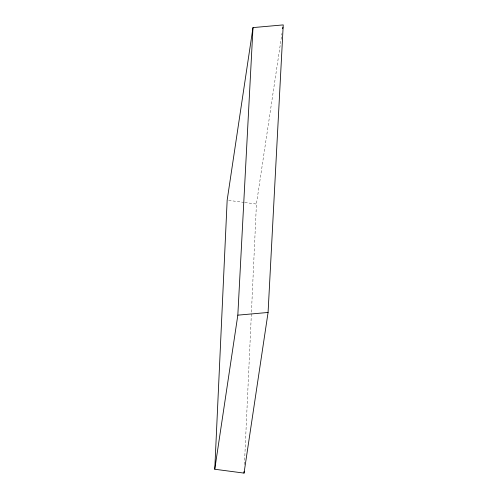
<?xml version="1.0" encoding="UTF-8"?>
<svg xmlns="http://www.w3.org/2000/svg" width="498" height="498" viewBox="0 0 498 498"><rect width="100%" height="100%" fill="white"/><g stroke="black" fill="none" stroke-linecap="round" stroke-linejoin="round"><path stroke-width="0.37" stroke-dasharray="2.49 1.87" d="M244.425 464.572L256.426 204.037L281.974 33.36M228.7 200.389L244.107 202.412M244.873 202.512L256.426 204.037"/><path stroke-width="0.75" d="M214.763 469.247L227.163 200.184L252.99 27.595L283.238 24.9L268.073 312.464L244.026 473.1L214.763 469.247L237.826 315.159L252.99 27.595M244.026 473.1L244.101 471.55M282.665 28.747L282.895 27.209M237.826 315.159L268.073 312.464"/></g></svg>
